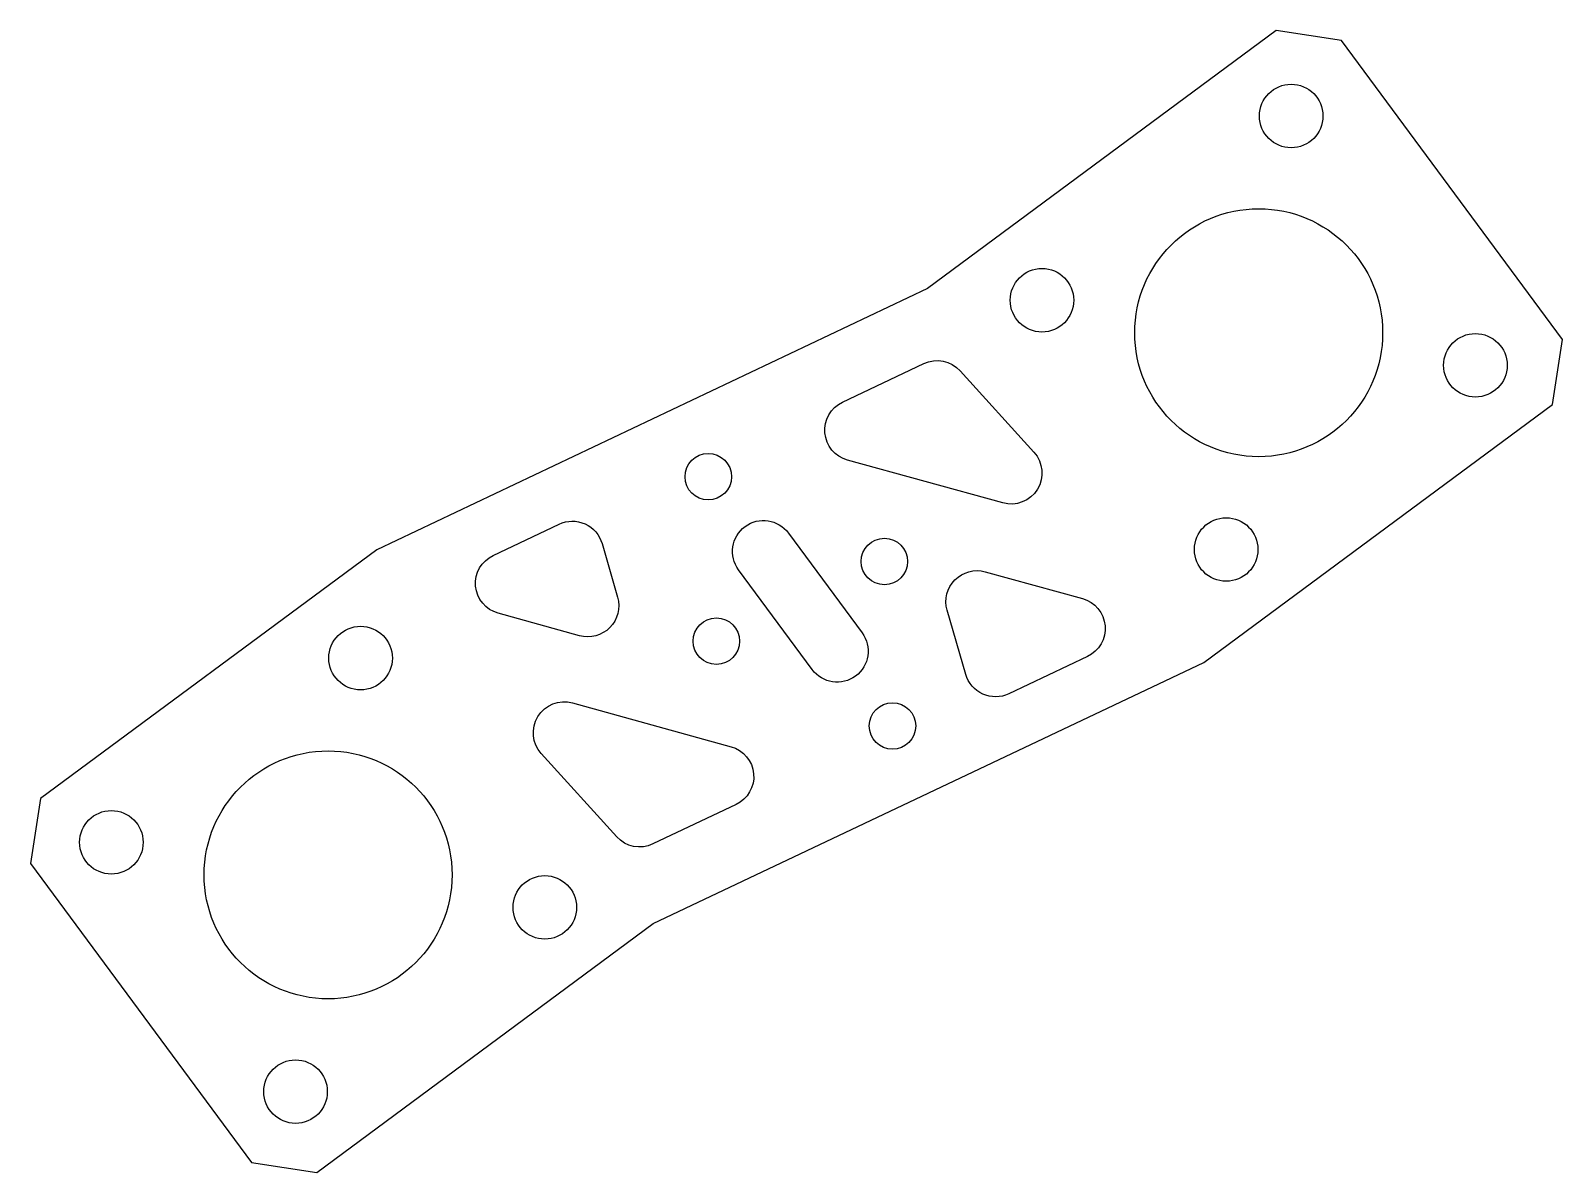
# Model space of a CAD drawing. Header units: millimetres. Extents: x -21.4 to 77.4, y -14.7 to 59.
import ezdxf

# ---------------------------------------------------------------- set-up
doc = ezdxf.new("R2010")
doc.units = ezdxf.units.MM

msp = doc.modelspace()

# ---------------------------------------------------------------- linework, layer by layer
msp.add_lwpolyline([(-7.146, -14.068), (-2.95, -14.697), (18.764, 1.35), (54.293, 18.199), (76.81, 34.841), (77.44, 39.037), (63.176, 58.338), (58.98, 58.967), (36.462, 42.325), (0.933, 25.476), (-20.78, 9.429), (-21.41, 5.233)], close=True)
for points in [[(41.324, 28.494), (31.309, 31.257, -0.695048), (30.984, 34.992), (36.235, 37.483, -0.330576), (38.574, 37.019), (43.337, 31.766, -0.75099)], [(14.012, 19.929), (8.768, 21.376, -0.695048), (8.443, 25.111), (12.689, 27.125, -0.462523), (15.468, 25.872), (16.466, 22.411, -0.586162)], [(32.249, 20.118, -1), (29.032, 17.741), (24.278, 24.174, -1), (27.495, 26.552)], [(46.792, 18.588), (41.713, 16.179, -0.462523), (38.935, 17.432), (37.741, 21.571, -0.586162), (40.195, 24.053), (46.467, 22.323, -0.695048)], [(13.559, 15.59), (23.789, 12.768, -0.695048), (24.114, 9.033), (18.75, 6.489, -0.330576), (16.411, 6.953), (11.546, 12.319, -0.75099)]]:
    msp.add_lwpolyline(points, format="xyb", close=True)
for centre, radius in [((59.941, 53.46), 2.05), ((57.843, 39.475), 8), ((43.857, 41.573), 2.05), ((71.828, 37.376), 2.05), ((22.32, 30.188), 1.5), ((55.744, 25.489), 2.05), ((33.685, 24.717), 1.5), ((22.842, 19.575), 1.5), ((-0.116, 18.484), 2.05), ((34.207, 14.104), 1.5), ((-2.215, 4.498), 8), ((-16.2, 6.597), 2.05), ((11.771, 2.399), 2.05), ((-4.313, -9.488), 2.05)]:
    msp.add_circle(centre, radius)

doc.saveas('drawing.dxf')
